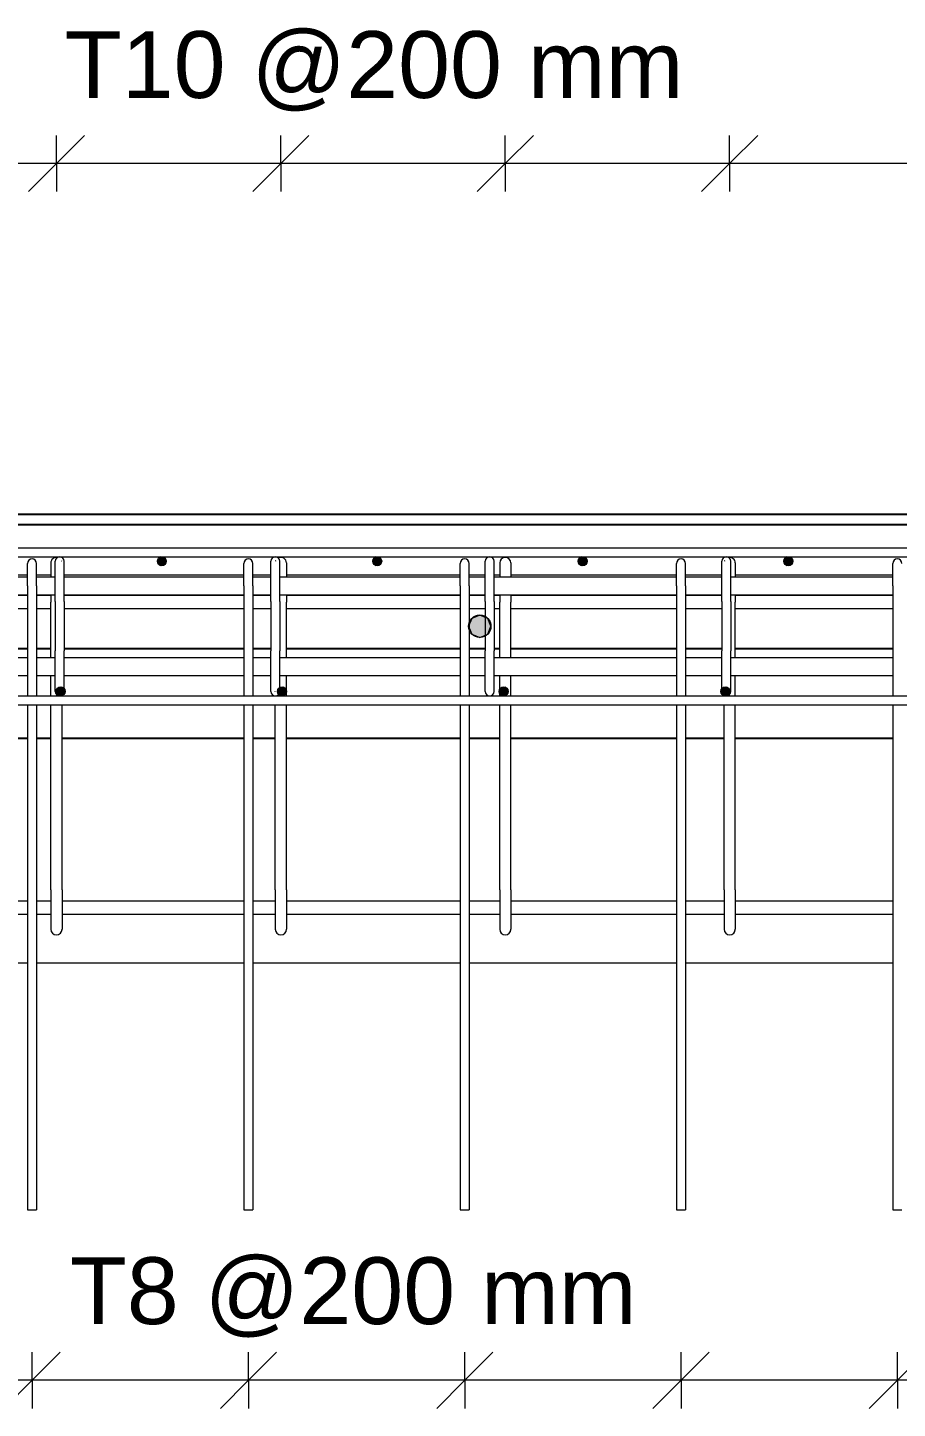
# Model space of a CAD drawing. Header units: millimetres. Extents: x 15401 to 36280, y -2060 to 13564.
# Drawn here: x 29583 to 30357, y 12317 to 13547 of the extents above; entities that cross this region are included whole.
import ezdxf

# ---------------------------------------------------------------- set-up
doc = ezdxf.new("R2010")
doc.units = ezdxf.units.MM
for name, color, linetype, lineweight in [('A-ANNO-DIMS', 211, 'Continuous', 9), ('A-ANNO-DIMS-25', 211, 'Continuous', 9), ('A-WALL', 113, 'Continuous', 25), ('S-BEAM', 12, 'Continuous', 18), ('S-RBAR', 171, 'Continuous', 18), ('S-RBAR-IDEN', 171, 'Continuous', 9)]:
    doc.layers.add(name, color=color, linetype=linetype, lineweight=lineweight)
doc.styles.add('Arial_2', font='arial.ttf', dxfattribs={"height": 59.53125})
doc.styles.add('Nirmala UI Semilight', font='NirmalaS.ttf', dxfattribs={"width": 0.8, "height": 100})
doc.dimstyles.new('Arrow_Filled_-_2_5_NI_UI_2', dxfattribs={"dimscale": 304.8, "dimtxt": 65.460247, "dimasz": 0.164042, "dimexe": 0.082021, "dimexo": 0.0625, "dimgap": 0.082021, "dimtad": 1, "dimdec": 4, "dimzin": 0, "dimdsep": 46, "dimtxsty": 'Nirmala UI Semilight', "dimblk1": 'OBLIQUE', "dimblk2": 'OBLIQUE', "dimsah": 1, "dimcen": 0.09, "dimazin": 0, "dimtfac": 1, "dimtdec": 4, "dimtix": 1, "dimtmove": 0, "dimatfit": 3, "dimfxl": 0.082021, "dimfxlon": 1, "dimtvp": 1, "dimtolj": 1, "dimtzin": 0, "dimarcsym": 2})
doc.dimstyles.new('Arrow_Filled_-_2_5_NI_UI_3', dxfattribs={"dimscale": 304.8, "dimtxt": 65.460247, "dimasz": 0.164042, "dimexe": 0.082021, "dimexo": 0.0625, "dimgap": 0.082021, "dimtad": 1, "dimdec": 4, "dimzin": 0, "dimdsep": 46, "dimtxsty": 'Arial_2', "dimblk1": 'OBLIQUE', "dimblk2": 'OBLIQUE', "dimsah": 1, "dimcen": 0.09, "dimazin": 0, "dimtfac": 1, "dimtdec": 4, "dimtix": 1, "dimtmove": 0, "dimatfit": 3, "dimfxl": 0.082021, "dimfxlon": 1, "dimtvp": 1, "dimtolj": 1, "dimtzin": 0, "dimarcsym": 2})

# ---------------------------------------------------------------- blocks, each defined once
blk = doc.blocks.new('M_Rectangular Corbel - M_Rectangular Corbel-1451328-Elevation Top 1')
at = {"layer": 'S-BEAM'}
for p, q in [((18799.5, 12713.8), (18984.2, 12713.8)), ((18992.2, 12713.8), (19177, 12713.8)), ((19185, 12713.8), (19369.7, 12713.8)), ((19377.7, 12713.8), (19562.4, 12713.8)), ((19570.4, 12713.8), (19755.1, 12713.8))]:
    blk.add_line(p, q, dxfattribs=at)
blk = doc.blocks.new('DIMBLOCK149-Elevation Top 1')
at = {"layer": 'A-ANNO-DIMS-25'}
for p, q in [((30357.4, 12341.7), (30382.4, 12366.7)), ((30357.4, 12341.7), (30357.4, 12366.7)), ((30550.2, 12341.7), (30575.2, 12366.7)), ((30550.2, 12341.7), (30550.2, 12366.7)), ((30357.4, 12341.7), (30332.4, 12316.7)), ((30550.2, 12341.7), (30357.4, 12341.7)), ((30357.4, 12341.7), (30357.4, 12316.7)), ((30550.2, 12341.7), (30525.2, 12316.7)), ((30550.2, 12341.7), (30550.2, 12316.7))]:
    blk.add_line(p, q, dxfattribs=at)
blk = doc.blocks.new('_Oblique')
at = {"color": 0, "linetype": 'ByBlock', "lineweight": -2}
blk.add_line((-0.5, -0.5), (0.5, 0.5), dxfattribs=at)
blk = doc.blocks.new('DIMBLOCK150-Elevation Top 1')
at = {"layer": 'A-ANNO-DIMS-25'}
for p, q in [((30164.7, 12341.7), (30189.7, 12366.7)), ((30164.7, 12341.7), (30164.7, 12366.7)), ((30357.4, 12341.7), (30382.4, 12366.7)), ((30357.4, 12341.7), (30357.4, 12366.7)), ((30164.7, 12341.7), (30139.7, 12316.7)), ((30357.4, 12341.7), (30164.7, 12341.7)), ((30164.7, 12341.7), (30164.7, 12316.7)), ((30357.4, 12341.7), (30332.4, 12316.7)), ((30357.4, 12341.7), (30357.4, 12316.7))]:
    blk.add_line(p, q, dxfattribs=at)
blk = doc.blocks.new('DIMBLOCK151-Elevation Top 1')
at = {"layer": 'A-ANNO-DIMS-25'}
for p, q in [((29972, 12341.7), (29997, 12366.7)), ((29972, 12341.7), (29972, 12366.7)), ((30164.7, 12341.7), (30189.7, 12366.7)), ((30164.7, 12341.7), (30164.7, 12366.7)), ((29972, 12341.7), (29947, 12316.7)), ((30164.7, 12341.7), (29972, 12341.7)), ((29972, 12341.7), (29972, 12316.7)), ((30164.7, 12341.7), (30139.7, 12316.7)), ((30164.7, 12341.7), (30164.7, 12316.7))]:
    blk.add_line(p, q, dxfattribs=at)
blk = doc.blocks.new('DIMBLOCK152-Elevation Top 1')
at = {"layer": 'A-ANNO-DIMS-25'}
for p, q in [((29779.3, 12341.7), (29804.3, 12366.7)), ((29779.3, 12341.7), (29779.3, 12366.7)), ((29972, 12341.7), (29997, 12366.7)), ((29972, 12341.7), (29972, 12366.7)), ((29779.3, 12341.7), (29754.3, 12316.7)), ((29972, 12341.7), (29779.3, 12341.7)), ((29779.3, 12341.7), (29779.3, 12316.7)), ((29972, 12341.7), (29947, 12316.7)), ((29972, 12341.7), (29972, 12316.7))]:
    blk.add_line(p, q, dxfattribs=at)
blk = doc.blocks.new('DIMBLOCK153-Elevation Top 1')
at = {"layer": 'A-ANNO-DIMS-25'}
for p, q in [((29586.5, 12341.7), (29611.5, 12366.7)), ((29586.5, 12341.7), (29586.5, 12366.7)), ((29779.3, 12341.7), (29804.3, 12366.7)), ((29779.3, 12341.7), (29779.3, 12366.7)), ((29586.5, 12341.7), (29561.5, 12316.7)), ((29779.3, 12341.7), (29586.5, 12341.7)), ((29586.5, 12341.7), (29586.5, 12316.7)), ((29779.3, 12341.7), (29754.3, 12316.7)), ((29779.3, 12341.7), (29779.3, 12316.7))]:
    blk.add_line(p, q, dxfattribs=at)
blk = doc.blocks.new('DIMBLOCK154-Elevation Top 1')
at = {"layer": 'A-ANNO-DIMS-25'}
for p, q in [((29393.8, 12341.7), (29418.8, 12366.7)), ((29393.8, 12341.7), (29393.8, 12366.7)), ((29586.5, 12341.7), (29611.5, 12366.7)), ((29586.5, 12341.7), (29586.5, 12366.7)), ((29393.8, 12341.7), (29368.8, 12316.7)), ((29586.5, 12341.7), (29393.8, 12341.7)), ((29393.8, 12341.7), (29393.8, 12316.7)), ((29586.5, 12341.7), (29561.5, 12316.7)), ((29586.5, 12341.7), (29586.5, 12316.7))]:
    blk.add_line(p, q, dxfattribs=at)
blk = doc.blocks.new('DIMBLOCK157-Elevation Top 1')
at = {"layer": 'A-ANNO-DIMS-25'}
for p, q in [((29008.4, 12341.7), (29033.4, 12366.7)), ((29008.4, 12341.7), (29008.4, 12366.7)), ((29201.1, 12341.7), (29226.1, 12366.7)), ((29201.1, 12341.7), (29201.1, 12366.7)), ((29393.8, 12341.7), (29418.8, 12366.7)), ((29393.8, 12341.7), (29393.8, 12366.7)), ((29586.5, 12341.7), (29611.5, 12366.7)), ((29586.5, 12341.7), (29586.5, 12366.7)), ((29779.3, 12341.7), (29804.3, 12366.7)), ((29779.3, 12341.7), (29779.3, 12366.7)), ((29972, 12341.7), (29997, 12366.7)), ((29972, 12341.7), (29972, 12366.7)), ((30164.7, 12341.7), (30189.7, 12366.7)), ((30164.7, 12341.7), (30164.7, 12366.7)), ((30357.4, 12341.7), (30382.4, 12366.7)), ((30357.4, 12341.7), (30357.4, 12366.7)), ((30550.2, 12341.7), (30575.2, 12366.7)), ((30550.2, 12341.7), (30550.2, 12366.7)), ((30742.9, 12341.7), (30767.9, 12366.7)), ((30742.9, 12341.7), (30742.9, 12366.7)), ((29008.4, 12341.7), (28983.4, 12316.7)), ((30742.9, 12341.7), (29008.4, 12341.7)), ((29201.1, 12341.7), (29008.4, 12341.7)), ((29008.4, 12341.7), (29008.4, 12316.7)), ((29201.1, 12341.7), (29176.1, 12316.7)), ((29393.8, 12341.7), (29201.1, 12341.7)), ((29201.1, 12341.7), (29201.1, 12316.7)), ((29393.8, 12341.7), (29368.8, 12316.7)), ((29586.5, 12341.7), (29393.8, 12341.7)), ((29393.8, 12341.7), (29393.8, 12316.7)), ((29586.5, 12341.7), (29561.5, 12316.7)), ((29779.3, 12341.7), (29586.5, 12341.7)), ((29586.5, 12341.7), (29586.5, 12316.7)), ((29779.3, 12341.7), (29754.3, 12316.7)), ((29972, 12341.7), (29779.3, 12341.7)), ((29779.3, 12341.7), (29779.3, 12316.7)), ((29972, 12341.7), (29947, 12316.7)), ((30164.7, 12341.7), (29972, 12341.7)), ((29972, 12341.7), (29972, 12316.7)), ((30164.7, 12341.7), (30139.7, 12316.7)), ((30357.4, 12341.7), (30164.7, 12341.7)), ((30164.7, 12341.7), (30164.7, 12316.7)), ((30357.4, 12341.7), (30332.4, 12316.7)), ((30550.2, 12341.7), (30357.4, 12341.7)), ((30357.4, 12341.7), (30357.4, 12316.7)), ((30550.2, 12341.7), (30525.2, 12316.7)), ((30742.9, 12341.7), (30550.2, 12341.7)), ((30550.2, 12341.7), (30550.2, 12316.7)), ((30742.9, 12341.7), (30717.9, 12316.7)), ((30742.9, 12341.7), (30742.9, 12316.7))]:
    blk.add_line(p, q, dxfattribs=at)
blk = doc.blocks.new('_None')
blk = doc.blocks.new('DIMBLOCK160-Elevation Top 1')
at = {"layer": 'A-ANNO-DIMS-25'}
for p, q in [((30208, 13426.2), (30233, 13451.2)), ((30208, 13426.2), (30208, 13451.2)), ((30408, 13426.2), (30433, 13451.2)), ((30408, 13426.2), (30408, 13451.2)), ((30208, 13426.2), (30183, 13401.2)), ((30408, 13426.2), (30208, 13426.2)), ((30208, 13426.2), (30208, 13401.2)), ((30408, 13426.2), (30383, 13401.2)), ((30408, 13426.2), (30408, 13401.2))]:
    blk.add_line(p, q, dxfattribs=at)
blk = doc.blocks.new('DIMBLOCK161-Elevation Top 1')
at = {"layer": 'A-ANNO-DIMS-25'}
for p, q in [((30008.1, 13426.2), (30033.1, 13451.2)), ((30008.1, 13426.2), (30008.1, 13451.2)), ((30208, 13426.2), (30233, 13451.2)), ((30208, 13426.2), (30208, 13451.2)), ((30008.1, 13426.2), (29983.1, 13401.2)), ((30208, 13426.2), (30008.1, 13426.2)), ((30008.1, 13426.2), (30008.1, 13401.2)), ((30208, 13426.2), (30183, 13401.2)), ((30208, 13426.2), (30208, 13401.2))]:
    blk.add_line(p, q, dxfattribs=at)
blk = doc.blocks.new('DIMBLOCK162-Elevation Top 1')
at = {"layer": 'A-ANNO-DIMS-25'}
for p, q in [((29808.2, 13426.2), (29833.2, 13451.2)), ((29808.2, 13426.2), (29808.2, 13451.2)), ((30008.1, 13426.2), (30033.1, 13451.2)), ((30008.1, 13426.2), (30008.1, 13451.2)), ((29808.2, 13426.2), (29783.2, 13401.2)), ((30008.1, 13426.2), (29808.2, 13426.2)), ((29808.2, 13426.2), (29808.2, 13401.2)), ((30008.1, 13426.2), (29983.1, 13401.2)), ((30008.1, 13426.2), (30008.1, 13401.2))]:
    blk.add_line(p, q, dxfattribs=at)
blk = doc.blocks.new('DIMBLOCK163-Elevation Top 1')
at = {"layer": 'A-ANNO-DIMS-25'}
for p, q in [((29608.2, 13426.2), (29633.2, 13451.2)), ((29608.2, 13426.2), (29608.2, 13451.2)), ((29808.2, 13426.2), (29833.2, 13451.2)), ((29808.2, 13426.2), (29808.2, 13451.2)), ((29608.2, 13426.2), (29583.2, 13401.2)), ((29808.2, 13426.2), (29608.2, 13426.2)), ((29608.2, 13426.2), (29608.2, 13401.2)), ((29808.2, 13426.2), (29783.2, 13401.2)), ((29808.2, 13426.2), (29808.2, 13401.2))]:
    blk.add_line(p, q, dxfattribs=at)
blk = doc.blocks.new('DIMBLOCK164-Elevation Top 1')
at = {"layer": 'A-ANNO-DIMS-25'}
for p, q in [((29408.3, 13426.2), (29433.3, 13451.2)), ((29408.3, 13426.2), (29408.3, 13451.2)), ((29608.2, 13426.2), (29633.2, 13451.2)), ((29608.2, 13426.2), (29608.2, 13451.2)), ((29408.3, 13426.2), (29383.3, 13401.2)), ((29608.2, 13426.2), (29408.3, 13426.2)), ((29408.3, 13426.2), (29408.3, 13401.2)), ((29608.2, 13426.2), (29583.2, 13401.2)), ((29608.2, 13426.2), (29608.2, 13401.2))]:
    blk.add_line(p, q, dxfattribs=at)
blk = doc.blocks.new('DIMBLOCK167-Elevation Top 1')
at = {"layer": 'A-ANNO-DIMS-25'}
for p, q in [((29008.4, 13426.2), (29033.4, 13451.2)), ((29008.4, 13426.2), (29008.4, 13451.2)), ((29208.3, 13426.2), (29233.3, 13451.2)), ((29208.3, 13426.2), (29208.3, 13451.2)), ((29408.3, 13426.2), (29433.3, 13451.2)), ((29408.3, 13426.2), (29408.3, 13451.2)), ((29608.2, 13426.2), (29633.2, 13451.2)), ((29608.2, 13426.2), (29608.2, 13451.2)), ((29808.2, 13426.2), (29833.2, 13451.2)), ((29808.2, 13426.2), (29808.2, 13451.2)), ((30008.1, 13426.2), (30033.1, 13451.2)), ((30008.1, 13426.2), (30008.1, 13451.2)), ((30208, 13426.2), (30233, 13451.2)), ((30208, 13426.2), (30208, 13451.2)), ((30408, 13426.2), (30433, 13451.2)), ((30408, 13426.2), (30408, 13451.2)), ((30607.9, 13426.2), (30632.9, 13451.2)), ((30607.9, 13426.2), (30607.9, 13451.2)), ((30807.9, 13426.2), (30832.9, 13451.2)), ((30807.9, 13426.2), (30807.9, 13451.2)), ((29008.4, 13426.2), (28983.4, 13401.2)), ((30807.9, 13426.2), (29008.4, 13426.2)), ((29208.3, 13426.2), (29008.4, 13426.2)), ((29008.4, 13426.2), (29008.4, 13401.2)), ((29208.3, 13426.2), (29183.3, 13401.2)), ((29408.3, 13426.2), (29208.3, 13426.2)), ((29208.3, 13426.2), (29208.3, 13401.2)), ((29408.3, 13426.2), (29383.3, 13401.2)), ((29608.2, 13426.2), (29408.3, 13426.2)), ((29408.3, 13426.2), (29408.3, 13401.2)), ((29608.2, 13426.2), (29583.2, 13401.2)), ((29808.2, 13426.2), (29608.2, 13426.2)), ((29608.2, 13426.2), (29608.2, 13401.2)), ((29808.2, 13426.2), (29783.2, 13401.2)), ((30008.1, 13426.2), (29808.2, 13426.2)), ((29808.2, 13426.2), (29808.2, 13401.2)), ((30008.1, 13426.2), (29983.1, 13401.2)), ((30208, 13426.2), (30008.1, 13426.2)), ((30008.1, 13426.2), (30008.1, 13401.2)), ((30208, 13426.2), (30183, 13401.2)), ((30408, 13426.2), (30208, 13426.2)), ((30208, 13426.2), (30208, 13401.2)), ((30408, 13426.2), (30383, 13401.2)), ((30607.9, 13426.2), (30408, 13426.2)), ((30408, 13426.2), (30408, 13401.2)), ((30607.9, 13426.2), (30582.9, 13401.2)), ((30807.9, 13426.2), (30607.9, 13426.2)), ((30607.9, 13426.2), (30607.9, 13401.2)), ((30807.9, 13426.2), (30782.9, 13401.2)), ((30807.9, 13426.2), (30807.9, 13401.2))]:
    blk.add_line(p, q, dxfattribs=at)

msp = doc.modelspace()

# ---------------------------------------------------------------- hatches: boundary and pattern name
at = {"layer": 'S-RBAR'}
h = msp.add_hatch(color=256, dxfattribs=at)
edge = h.paths.add_edge_path()
edge.add_arc((29702.11347, 13071.80383), 4, 0, 360)
for points in [[(29700.8774, 13067.9996), (29705.34954, 13069.45269), (29705.34954, 13074.15497), (29700.8774, 13075.60806), (29698.11347, 13071.80383)], [(29892.74862, 13067.9996), (29897.22076, 13069.45269), (29897.22076, 13074.15497), (29892.74862, 13075.60806), (29889.98469, 13071.80383)], [(30075.86985, 13067.9996), (30080.34198, 13069.45269), (30080.34198, 13074.15497), (30075.86985, 13075.60806), (30073.10591, 13071.80383)], [(30258.99107, 13067.9996), (30263.4632, 13069.45269), (30263.4632, 13074.15497), (30258.99107, 13075.60806), (30256.22713, 13071.80383)], [(29985.37655, 13003.80383), (29992.44761, 13006.73276), (29995.37655, 13013.80383), (29992.44761, 13020.8749), (29985.37655, 13023.80383), (29978.30548, 13020.8749), (29975.37655, 13013.80383), (29978.30548, 13006.73276)], [(29613.11129, 12951.9996), (29615.87523, 12955.80383), (29613.11129, 12959.60806), (29608.63916, 12958.15497), (29608.63916, 12953.45269)], [(29810.52624, 12951.9996), (29813.29017, 12955.80383), (29810.52624, 12959.60806), (29806.0541, 12958.15497), (29806.0541, 12953.45269)], [(30007.94119, 12951.9996), (30010.70512, 12955.80383), (30007.94119, 12959.60806), (30003.46905, 12958.15497), (30003.46905, 12953.45269)], [(30205.35613, 12951.9996), (30208.12006, 12955.80383), (30205.35613, 12959.60806), (30200.884, 12958.15497), (30200.884, 12953.45269)]]:
    msp.add_hatch(color=256, dxfattribs=at).paths.add_polyline_path(points)
h = msp.add_hatch(color=256, dxfattribs=at)
edge = h.paths.add_edge_path()
edge.add_arc((29893.98469, 13071.80383), 4, 0, 360)
h = msp.add_hatch(color=256, dxfattribs=at)
edge = h.paths.add_edge_path()
edge.add_arc((30077.10591, 13071.80383), 4, 0, 360)
h = msp.add_hatch(color=256, dxfattribs=at)
edge = h.paths.add_edge_path()
edge.add_arc((30260.22713, 13071.80383), 4, 0, 360)
h = msp.add_hatch(color=256, dxfattribs=at)
edge = h.paths.add_edge_path()
edge.add_arc((29985.37655, 13013.80383), 10, 0, 360)
h = msp.add_hatch(color=256, dxfattribs=at)
edge = h.paths.add_edge_path()
edge.add_arc((29611.87523, 12955.80383), 4, 0, 360)
h = msp.add_hatch(color=256, dxfattribs=at)
edge = h.paths.add_edge_path()
edge.add_arc((29809.29017, 12955.80383), 4, 0, 360)
h = msp.add_hatch(color=256, dxfattribs=at)
edge = h.paths.add_edge_path()
edge.add_arc((30006.70512, 12955.80383), 4, 0, 360)
h = msp.add_hatch(color=256, dxfattribs=at)
edge = h.paths.add_edge_path()
edge.add_arc((30204.12006, 12955.80383), 4, 0, 360)

# ---------------------------------------------------------------- linework, layer by layer
at = {"layer": 'A-WALL'}
for p, q in [((28918.37913, 13113.80383), (31052.87396, 13113.80383)), ((31062.42407, 13104.25373), (28908.82903, 13104.25373)), ((29582.54321, 12993.79178), (29420.55712, 12993.79178)), ((29603.21509, 12993.79178), (29590.54321, 12993.79178)), ((29775.26544, 12993.79178), (29615.16448, 12993.79178)), ((29799.27183, 12993.79178), (29783.26544, 12993.79178)), ((29967.98766, 12993.79178), (29813.15866, 12993.79178)), ((29990.12918, 12993.79178), (29975.98766, 12993.79178)), ((30003.10224, 12993.79178), (29998.12918, 12993.79178)), ((30160.70988, 12993.79178), (30013.10224, 12993.79178)), ((30200.98654, 12993.79178), (30168.70988, 12993.79178)), ((30353.4321, 12993.79178), (30213.04582, 12993.79178)), ((29582.54321, 12913.80383), (29413.27151, 12913.80383)), ((29603.21509, 12913.80383), (29590.54321, 12913.80383)), ((29775.26544, 12913.80383), (29613.21509, 12913.80383)), ((29803.15866, 12913.80383), (29783.26544, 12913.80383)), ((29967.98766, 12913.80383), (29813.15866, 12913.80383)), ((30003.10224, 12913.80383), (29975.98766, 12913.80383)), ((30160.70988, 12913.80383), (30013.10224, 12913.80383)), ((30203.04582, 12913.80383), (30168.70988, 12913.80383)), ((30353.4321, 12913.80383), (30213.04582, 12913.80383))]:
    msp.add_line(p, q, dxfattribs=at)
at = {"layer": 'S-RBAR'}
for p, q in [((28938.37859, 13083.80383), (31033.81032, 13083.80383)), ((28938.37859, 13075.80383), (31033.81032, 13075.80383)), ((29607.16448, 13035.80383), (29607.16448, 13071.80383)), ((29615.16448, 13035.80383), (29615.16448, 13071.80383)), ((29700.8774, 13075.60806), (29698.11347, 13071.80383)), ((29698.11347, 13071.80383), (29700.8774, 13067.9996)), ((29705.34954, 13074.15497), (29700.8774, 13075.60806)), ((29705.34954, 13069.45269), (29705.34954, 13074.15497)), ((29799.27183, 13035.80383), (29799.27183, 13071.80383)), ((29807.27183, 13035.80383), (29807.27183, 13071.80383)), ((29892.74862, 13075.60806), (29889.98469, 13071.80383)), ((29889.98469, 13071.80383), (29892.74862, 13067.9996)), ((29897.22076, 13074.15497), (29892.74862, 13075.60806)), ((29897.22076, 13069.45269), (29897.22076, 13074.15497)), ((29990.12918, 13035.80383), (29990.12918, 13071.80383)), ((29998.12918, 13035.80383), (29998.12918, 13071.80383)), ((30075.86985, 13075.60806), (30073.10591, 13071.80383)), ((30073.10591, 13071.80383), (30075.86985, 13067.9996)), ((30080.34198, 13074.15497), (30075.86985, 13075.60806)), ((30080.34198, 13069.45269), (30080.34198, 13074.15497)), ((30200.98654, 13035.80383), (30200.98654, 13071.80383)), ((30208.98654, 13035.80383), (30208.98654, 13071.80383)), ((30258.99107, 13075.60806), (30256.22713, 13071.80383)), ((30256.22713, 13071.80383), (30258.99107, 13067.9996)), ((30263.4632, 13074.15497), (30258.99107, 13075.60806)), ((30263.4632, 13069.45269), (30263.4632, 13074.15497)), ((29420.55712, 13059.80383), (29582.54321, 13059.80383)), ((29582.54321, 13049.80383), (29582.54321, 13069.80383)), ((29590.54321, 13049.80383), (29590.54321, 13069.80383)), ((29590.54321, 13059.80383), (29603.21509, 13059.80383)), ((29603.21509, 13070.21367), (29603.21509, 13057.9114)), ((29615.16448, 13059.80383), (29775.26544, 13059.80383)), ((29700.8774, 13067.9996), (29705.34954, 13069.45269)), ((29775.26544, 13049.80383), (29775.26544, 13069.80383)), ((29783.26544, 13049.80383), (29783.26544, 13069.80383)), ((29783.26544, 13059.80383), (29799.27183, 13059.80383)), ((29813.15866, 13070.21367), (29813.15866, 13057.9114)), ((29813.15866, 13059.80383), (29967.98766, 13059.80383)), ((29892.74862, 13067.9996), (29897.22076, 13069.45269)), ((29967.98766, 13049.80383), (29967.98766, 13069.80383)), ((29975.98766, 13049.80383), (29975.98766, 13069.80383)), ((29975.98766, 13059.80383), (29990.12918, 13059.80383)), ((29998.12918, 13059.80383), (30003.10224, 13059.80383)), ((30003.10224, 13070.21367), (30003.10224, 13057.9114)), ((30013.10224, 13070.21367), (30013.10224, 13057.9114)), ((30013.10224, 13059.80383), (30160.70988, 13059.80383)), ((30075.86985, 13067.9996), (30080.34198, 13069.45269)), ((30160.70988, 13049.80383), (30160.70988, 13069.80383)), ((30168.70988, 13049.80383), (30168.70988, 13069.80383)), ((30168.70988, 13059.80383), (30200.98654, 13059.80383)), ((30213.04582, 13070.21367), (30213.04582, 13057.9114)), ((30213.04582, 13059.80383), (30353.4321, 13059.80383)), ((30258.99107, 13067.9996), (30263.4632, 13069.45269)), ((30353.4321, 13049.80383), (30353.4321, 13069.80383)), ((29420.55712, 13057.75352), (29582.54321, 13057.75352)), ((29582.54321, 13049.80383), (29582.54321, 12951.80383)), ((29590.54321, 13057.75352), (29607.16448, 13057.75352)), ((29590.54321, 13049.80383), (29590.54321, 12951.80383)), ((29615.16448, 13057.75352), (29775.26544, 13057.75352)), ((29775.26544, 13049.80383), (29775.26544, 12951.80383)), ((29783.26544, 13057.75352), (29799.27183, 13057.75352)), ((29783.26544, 13049.80383), (29783.26544, 12951.80383)), ((29807.27183, 13057.75352), (29967.98766, 13057.75352)), ((29967.98766, 13049.80383), (29967.98766, 12951.80383)), ((29975.98766, 13057.75352), (29990.12918, 13057.75352)), ((29975.98766, 13049.80383), (29975.98766, 12951.80383)), ((29998.12918, 13057.75352), (30160.70988, 13057.75352)), ((30160.70988, 13049.80383), (30160.70988, 12951.80383)), ((30168.70988, 13057.75352), (30200.98654, 13057.75352)), ((30168.70988, 13049.80383), (30168.70988, 12951.80383)), ((30208.98654, 13057.75352), (30353.4321, 13057.75352)), ((30353.4321, 13049.80383), (30353.4321, 12951.80383)), ((29420.55712, 13041.75352), (29582.54321, 13041.75352)), ((29420.55712, 13041.51962), (29582.54321, 13041.51962)), ((29420.55712, 13041.51962), (29582.54321, 13041.51962)), ((29590.54321, 13041.75352), (29607.16448, 13041.75352)), ((29590.54321, 13041.51962), (29603.21509, 13041.51962)), ((29590.54321, 13041.51962), (29603.21509, 13041.51962)), ((29603.21509, 13041.78951), (29603.21509, 13035.21367)), ((29603.21509, 12985.9235), (29603.21509, 13035.21367)), ((29607.16448, 13035.80383), (29607.16448, 12991.80383)), ((29615.16448, 13041.75352), (29775.26544, 13041.75352)), ((29615.16448, 13041.51962), (29775.26544, 13041.51962)), ((29615.16448, 13041.51962), (29775.26544, 13041.51962)), ((29615.16448, 13035.80383), (29615.16448, 12991.80383)), ((29783.26544, 13041.75352), (29799.27183, 13041.75352)), ((29783.26544, 13041.51962), (29799.27183, 13041.51962)), ((29783.26544, 13041.51962), (29799.27183, 13041.51962)), ((29799.27183, 13035.80383), (29799.27183, 12991.80383)), ((29807.27183, 13041.75352), (29967.98766, 13041.75352)), ((29807.27183, 13035.80383), (29807.27183, 12991.80383)), ((29813.15866, 13041.78951), (29813.15866, 13035.21367)), ((29813.15866, 13041.51962), (29967.98766, 13041.51962)), ((29813.15866, 13041.51962), (29967.98766, 13041.51962)), ((29813.15866, 12985.9235), (29813.15866, 13035.21367)), ((29975.98766, 13041.75352), (29990.12918, 13041.75352)), ((29975.98766, 13041.51962), (29990.12918, 13041.51962)), ((29975.98766, 13041.51962), (29990.12918, 13041.51962)), ((29990.12918, 13035.80383), (29990.12918, 12991.80383)), ((29998.12918, 13041.75352), (30160.70988, 13041.75352)), ((29998.12918, 13041.51962), (30003.10224, 13041.51962)), ((29998.12918, 13041.51962), (30003.10224, 13041.51962)), ((29998.12918, 13035.80383), (29998.12918, 12991.80383)), ((30003.10224, 13041.78951), (30003.10224, 13035.21367)), ((30003.10224, 12985.9235), (30003.10224, 13035.21367)), ((30013.10224, 13041.78951), (30013.10224, 13035.21367)), ((30013.10224, 13041.51962), (30160.70988, 13041.51962)), ((30013.10224, 13041.51962), (30160.70988, 13041.51962)), ((30013.10224, 12985.9235), (30013.10224, 13035.21367)), ((30168.70988, 13041.75352), (30200.98654, 13041.75352)), ((30168.70988, 13041.51962), (30200.98654, 13041.51962)), ((30168.70988, 13041.51962), (30200.98654, 13041.51962)), ((30200.98654, 13035.80383), (30200.98654, 12991.80383)), ((30208.98654, 13041.75352), (30353.4321, 13041.75352)), ((30208.98654, 13035.80383), (30208.98654, 12991.80383)), ((30213.04582, 13041.78951), (30213.04582, 13035.21367)), ((30213.04582, 13041.51962), (30353.4321, 13041.51962)), ((30213.04582, 13041.51962), (30353.4321, 13041.51962)), ((30213.04582, 12985.9235), (30213.04582, 13035.21367)), ((29420.55712, 13029.51962), (29582.54321, 13029.51962)), ((29420.55712, 13029.51962), (29582.54321, 13029.51962)), ((29590.54321, 13029.51962), (29603.21509, 13029.51962)), ((29590.54321, 13029.51962), (29603.21509, 13029.51962)), ((29615.16448, 13029.51962), (29775.26544, 13029.51962)), ((29615.16448, 13029.51962), (29775.26544, 13029.51962)), ((29783.26544, 13029.51962), (29799.27183, 13029.51962)), ((29783.26544, 13029.51962), (29799.27183, 13029.51962)), ((29813.15866, 13029.51962), (29967.98766, 13029.51962)), ((29813.15866, 13029.51962), (29967.98766, 13029.51962)), ((29975.98766, 13029.51962), (29990.12918, 13029.51962)), ((29975.98766, 13029.51962), (29990.12918, 13029.51962)), ((29985.37655, 13023.80383), (29978.30548, 13020.8749)), ((29992.44761, 13020.8749), (29985.37655, 13023.80383)), ((29998.12918, 13029.51962), (30003.10224, 13029.51962)), ((29998.12918, 13029.51962), (30003.10224, 13029.51962)), ((30013.10224, 13029.51962), (30160.70988, 13029.51962)), ((30013.10224, 13029.51962), (30160.70988, 13029.51962)), ((30168.70988, 13029.51962), (30200.98654, 13029.51962)), ((30168.70988, 13029.51962), (30200.98654, 13029.51962)), ((30213.04582, 13029.51962), (30353.4321, 13029.51962)), ((30213.04582, 13029.51962), (30353.4321, 13029.51962)), ((29978.30548, 13020.8749), (29975.37655, 13013.80383)), ((29975.37655, 13013.80383), (29978.30548, 13006.73276)), ((29995.37655, 13013.80383), (29992.44761, 13020.8749)), ((29992.44761, 13006.73276), (29995.37655, 13013.80383)), ((29978.30548, 13006.73276), (29985.37655, 13003.80383)), ((29985.37655, 13003.80383), (29992.44761, 13006.73276)), ((29420.55712, 12985.9235), (29582.54321, 12985.9235)), ((29590.54321, 12985.9235), (29607.16448, 12985.9235)), ((29607.16448, 12955.80383), (29607.16448, 12991.80383)), ((29615.16448, 12955.80383), (29615.16448, 12991.80383)), ((29615.16448, 12985.9235), (29775.26544, 12985.9235)), ((29783.26544, 12985.9235), (29799.27183, 12985.9235)), ((29799.27183, 12955.80383), (29799.27183, 12991.80383)), ((29807.27183, 12955.80383), (29807.27183, 12991.80383)), ((29807.27183, 12985.9235), (29967.98766, 12985.9235)), ((29975.98766, 12985.9235), (29990.12918, 12985.9235)), ((29990.12918, 12955.80383), (29990.12918, 12991.80383)), ((29998.12918, 12955.80383), (29998.12918, 12991.80383)), ((29998.12918, 12985.9235), (30160.70988, 12985.9235)), ((30168.70988, 12985.9235), (30200.98654, 12985.9235)), ((30200.98654, 12955.80383), (30200.98654, 12991.80383)), ((30208.98654, 12955.80383), (30208.98654, 12991.80383)), ((30208.98654, 12985.9235), (30353.4321, 12985.9235)), ((29420.55712, 12969.9235), (29582.54321, 12969.9235)), ((29590.54321, 12969.9235), (29607.16448, 12969.9235)), ((29603.21509, 12951.80383), (29603.21509, 12969.9235)), ((29615.16448, 12969.9235), (29775.26544, 12969.9235)), ((29783.26544, 12969.9235), (29799.27183, 12969.9235)), ((29807.27183, 12969.9235), (29967.98766, 12969.9235)), ((29813.15866, 12951.80383), (29813.15866, 12969.9235)), ((29975.98766, 12969.9235), (29990.12918, 12969.9235)), ((29998.12918, 12969.9235), (30160.70988, 12969.9235)), ((30003.10224, 12951.80383), (30003.10224, 12969.9235)), ((30013.10224, 12951.80383), (30013.10224, 12969.9235)), ((30168.70988, 12969.9235), (30200.98654, 12969.9235)), ((30208.98654, 12969.9235), (30353.4321, 12969.9235)), ((30213.04582, 12951.80383), (30213.04582, 12969.9235)), ((28978.37859, 12951.80383), (31032.87655, 12951.80383)), ((29613.11129, 12959.60806), (29608.63916, 12958.15497)), ((29608.63916, 12958.15497), (29608.63916, 12953.45269)), ((29608.63916, 12953.45269), (29613.11129, 12951.9996)), ((29615.87523, 12955.80383), (29613.11129, 12959.60806)), ((29613.11129, 12951.9996), (29615.87523, 12955.80383)), ((29613.21509, 12951.80383), (29613.21509, 12952.39034)), ((29803.15866, 12955.26232), (29803.15866, 12955.80383)), ((29810.52624, 12959.60806), (29806.0541, 12958.15497)), ((29806.0541, 12958.15497), (29806.0541, 12953.45269)), ((29806.0541, 12953.45269), (29810.52624, 12951.9996)), ((29813.29017, 12955.80383), (29810.52624, 12959.60806)), ((29810.52624, 12951.9996), (29813.29017, 12955.80383)), ((30007.94119, 12959.60806), (30003.46905, 12958.15497)), ((30003.46905, 12958.15497), (30003.46905, 12953.45269)), ((30003.46905, 12953.45269), (30007.94119, 12951.9996)), ((30010.70512, 12955.80383), (30007.94119, 12959.60806)), ((30007.94119, 12951.9996), (30010.70512, 12955.80383)), ((30205.35613, 12959.60806), (30200.884, 12958.15497)), ((30200.884, 12958.15497), (30200.884, 12953.45269)), ((30200.884, 12953.45269), (30205.35613, 12951.9996)), ((30203.04582, 12955.02172), (30203.04582, 12955.80383)), ((30203.04582, 12951.80383), (30203.04582, 12952.31517)), ((30208.12006, 12955.80383), (30205.35613, 12959.60806)), ((30205.35613, 12951.9996), (30208.12006, 12955.80383)), ((28978.37859, 12943.80383), (31032.87655, 12943.80383)), ((29582.54321, 12943.80383), (29582.54321, 12493.80383)), ((29590.54321, 12943.80383), (29590.54321, 12493.80383)), ((29603.21509, 12778.80383), (29603.21509, 12943.80383)), ((29613.21509, 12778.80383), (29613.21509, 12943.80383)), ((29775.26544, 12943.80383), (29775.26544, 12493.80383)), ((29783.26544, 12943.80383), (29783.26544, 12493.80383)), ((29803.15866, 12778.80383), (29803.15866, 12943.80383)), ((29813.15866, 12778.80383), (29813.15866, 12943.80383)), ((29967.98766, 12943.80383), (29967.98766, 12493.80383)), ((29975.98766, 12943.80383), (29975.98766, 12493.80383)), ((30003.10224, 12778.80383), (30003.10224, 12943.80383)), ((30013.10224, 12778.80383), (30013.10224, 12943.80383)), ((30160.70988, 12943.80383), (30160.70988, 12493.80383)), ((30168.70988, 12943.80383), (30168.70988, 12493.80383)), ((30203.04582, 12778.80383), (30203.04582, 12943.80383)), ((30213.04582, 12778.80383), (30213.04582, 12943.80383)), ((30353.4321, 12943.80383), (30353.4321, 12493.80383)), ((29603.21509, 12778.80383), (29603.21509, 12743.80383)), ((29613.21509, 12778.80383), (29613.21509, 12743.80383)), ((29803.15866, 12778.80383), (29803.15866, 12743.80383)), ((29813.15866, 12778.80383), (29813.15866, 12743.80383)), ((30003.10224, 12778.80383), (30003.10224, 12743.80383)), ((30013.10224, 12778.80383), (30013.10224, 12743.80383)), ((30203.04582, 12778.80383), (30203.04582, 12743.80383)), ((30213.04582, 12778.80383), (30213.04582, 12743.80383)), ((29413.27151, 12769.1959), (29582.54321, 12769.1959)), ((29590.54321, 12769.1959), (29603.21509, 12769.1959)), ((29613.21509, 12769.1959), (29775.26544, 12769.1959)), ((29783.26544, 12769.1959), (29803.15866, 12769.1959)), ((29813.15866, 12769.1959), (29967.98766, 12769.1959)), ((29975.98766, 12769.1959), (30003.10224, 12769.1959)), ((30013.10224, 12769.1959), (30160.70988, 12769.1959)), ((30168.70988, 12769.1959), (30203.04582, 12769.1959)), ((30213.04582, 12769.1959), (30353.4321, 12769.1959)), ((29413.27151, 12757.1959), (29582.54321, 12757.1959)), ((29590.54321, 12757.1959), (29603.21509, 12757.1959)), ((29613.21509, 12757.1959), (29775.26544, 12757.1959)), ((29783.26544, 12757.1959), (29803.15866, 12757.1959)), ((29813.15866, 12757.1959), (29967.98766, 12757.1959)), ((29975.98766, 12757.1959), (30003.10224, 12757.1959)), ((30013.10224, 12757.1959), (30160.70988, 12757.1959)), ((30168.70988, 12757.1959), (30203.04582, 12757.1959)), ((30213.04582, 12757.1959), (30353.4321, 12757.1959)), ((29582.54321, 12493.80383), (29590.54321, 12493.80383)), ((29775.26544, 12493.80383), (29783.26544, 12493.80383)), ((29967.98766, 12493.80383), (29975.98766, 12493.80383)), ((30160.70988, 12493.80383), (30168.70988, 12493.80383)), ((30353.4321, 12493.80383), (30361.4321, 12493.80383))]:
    msp.add_line(p, q, dxfattribs=at)
for centre, radius in [((29702.11347, 13071.80383), 4), ((29893.98469, 13071.80383), 4), ((30077.10591, 13071.80383), 4), ((30260.22713, 13071.80383), 4), ((29985.37655, 13013.80383), 10), ((29611.87523, 12955.80383), 4), ((29809.29017, 12955.80383), 4), ((30006.70512, 12955.80383), 4), ((30204.12006, 12955.80383), 4)]:
    msp.add_circle(centre, radius, dxfattribs=at)
for centre, radius, start, end in [((29586.54321, 13069.80383), 4, 0, 180), ((29608.21509, 13070.21367), 5, 80.83156991, 180), ((29611.16448, 13071.80383), 4, 0, 180), ((29608.21509, 13070.21367), 5, 18.68273279, 22.56667527), ((29779.26544, 13069.80383), 4, 0, 180), ((29803.27183, 13071.80383), 4, 0, 180), ((29808.15866, 13070.21367), 5, 155.38488732, 161.31726721), ((29808.15866, 13070.21367), 5, 0, 117.03322551), ((29971.98766, 13069.80383), 4, 0, 180), ((29994.12918, 13071.80383), 4, 0, 180), ((30008.10224, 13070.21367), 5, 0, 180), ((30164.70988, 13069.80383), 4, 0, 180), ((30204.98654, 13071.80383), 4, 0, 180), ((30208.04582, 13070.21367), 5, 152.54685313, 161.31726721), ((30208.04582, 13070.21367), 5, 360, 100.29401224), ((30357.4321, 13069.80383), 4, 0, 180), ((29611.16448, 12955.80383), 4, 180, 0), ((29803.27183, 12955.80383), 4, 180, 0), ((29994.12918, 12955.80383), 4, 180, 0), ((30204.98654, 12955.80383), 4, 180, 360), ((29608.21509, 12743.80383), 5, 180, 0), ((29608.21509, 12743.80383), 5, 345, 0), ((29808.15866, 12743.80383), 5, 180, 0), ((29808.15866, 12743.80383), 5, 345, 0), ((30008.10224, 12743.80383), 5, 180, 0), ((30008.10224, 12743.80383), 5, 345, 0), ((30208.04582, 12743.80383), 5, 180, 0), ((30208.04582, 12743.80383), 5, 345, 0)]:
    msp.add_arc(centre, radius, start, end, dxfattribs=at)

# ---------------------------------------------------------------- block references
at = {"layer": 'S-BEAM'}
msp.add_blockref('M_Rectangular Corbel - M_Rectangular Corbel-1451328-Elevation Top 1', (10598.30705, 0), dxfattribs=at)

# ---------------------------------------------------------------- dimensions: what is measured, and where the dimension line sits
at = {"layer": 'A-ANNO-DIMS'}
for base, p1, p2, text, dimstyle, override, picture, middle in [((29008.38436, 13426.16224), (30807.87655, 13401.16224), (29008.38436, 13401.16224), '1799', 'Arrow_Filled_-_2_5_NI_UI_3', {"dimpost": '<>', "dimblk1": 'None', "dimblk2": 'None', "dimsah": 1, "dimfxl": 1799.492187}, 'DIMBLOCK167-Elevation Top 1', (29908.13045, 13481.55729)), ((29408.27151, 13426.16224), (29608.21509, 13401.16224), (29408.27151, 13401.16224), ' ', 'Arrow_Filled_-_2_5_NI_UI_3', {"dimpost": '<>', "dimfxl": 199.943576}, 'DIMBLOCK164-Elevation Top 1', (29508.2433, 13426.16224)), ((29608.21509, 13426.16224), (29808.15866, 13401.16224), (29608.21509, 13401.16224), ' ', 'Arrow_Filled_-_2_5_NI_UI_3', {"dimpost": '<>', "dimfxl": 199.943576}, 'DIMBLOCK163-Elevation Top 1', (29708.18688, 13426.16224)), ((29808.15866, 13426.16224), (30008.10224, 13401.16224), (29808.15866, 13401.16224), ' ', 'Arrow_Filled_-_2_5_NI_UI_3', {"dimpost": '<>', "dimfxl": 199.943576}, 'DIMBLOCK162-Elevation Top 1', (29908.13045, 13426.16224)), ((30008.10224, 13426.16224), (30208.04582, 13401.16224), (30008.10224, 13401.16224), ' ', 'Arrow_Filled_-_2_5_NI_UI_3', {"dimpost": '<>', "dimfxl": 199.943576}, 'DIMBLOCK161-Elevation Top 1', (30108.07403, 13426.16224)), ((30208.04582, 13426.16224), (30407.98939, 13401.16224), (30208.04582, 13401.16224), ' ', 'Arrow_Filled_-_2_5_NI_UI_3', {"dimpost": '<>', "dimfxl": 199.943576}, 'DIMBLOCK160-Elevation Top 1', (30308.01761, 13426.16224)), ((29008.37655, 12341.68384), (30742.87655, 12366.68384), (29008.37655, 12366.68384), '1735', 'Arrow_Filled_-_2_5_NI_UI_2', {"dimpost": '<>', "dimblk1": 'None', "dimblk2": 'None', "dimsah": 1, "dimfxl": 1734.5}, 'DIMBLOCK157-Elevation Top 1', (29875.62655, 12418.67129)), ((29393.82099, 12341.68384), (29586.54321, 12366.68384), (29393.82099, 12366.68384), ' ', 'Arrow_Filled_-_2_5_NI_UI_2', {"dimpost": '<>', "dimfxl": 192.722222}, 'DIMBLOCK154-Elevation Top 1', (29490.1821, 12341.68384)), ((29586.54321, 12341.68384), (29779.26544, 12366.68384), (29586.54321, 12366.68384), ' ', 'Arrow_Filled_-_2_5_NI_UI_2', {"dimpost": '<>', "dimfxl": 192.722222}, 'DIMBLOCK153-Elevation Top 1', (29682.90432, 12341.68384)), ((29779.26544, 12341.68384), (29971.98766, 12366.68384), (29779.26544, 12366.68384), ' ', 'Arrow_Filled_-_2_5_NI_UI_2', {"dimpost": '<>', "dimfxl": 192.722222}, 'DIMBLOCK152-Elevation Top 1', (29875.62655, 12341.68384)), ((29971.98766, 12341.68384), (30164.70988, 12366.68384), (29971.98766, 12366.68384), ' ', 'Arrow_Filled_-_2_5_NI_UI_2', {"dimpost": '<>', "dimfxl": 192.722222}, 'DIMBLOCK151-Elevation Top 1', (30068.34877, 12341.68384)), ((30164.70988, 12341.68384), (30357.4321, 12366.68384), (30164.70988, 12366.68384), ' ', 'Arrow_Filled_-_2_5_NI_UI_2', {"dimpost": '<>', "dimfxl": 192.722222}, 'DIMBLOCK150-Elevation Top 1', (30261.07099, 12341.68384)), ((30357.4321, 12341.68384), (30550.15432, 12366.68384), (30357.4321, 12366.68384), ' ', 'Arrow_Filled_-_2_5_NI_UI_2', {"dimpost": '<>', "dimfxl": 192.722222}, 'DIMBLOCK149-Elevation Top 1', (30453.79321, 12341.68384))]:
    dim = msp.add_linear_dim(base=base, p1=p1, p2=p2, text=text, dimstyle=dimstyle, override=override, dxfattribs=at)
    dim.commit()
    dim.dimension.update_dxf_attribs({"geometry": picture, "text_midpoint": middle})

# ---------------------------------------------------------------- next in the draw order: texts
at = {"layer": 'S-RBAR-IDEN', "char_height": 59.53125, "attachment_point": 1, "style": 'Arial_2', "bg_fill": 3, "box_fill_scale": 0, "bg_fill_color": 256, "bg_fill_true_color": 3254780160, "bg_fill_transparency": 256}
for s, insert, width in [('T10 @200 mm', (29615.5945, 13544.24906), 675.4217187), ('T8 @200 mm', (29620.09709, 12451.33768), 619.3035937)]:
    msp.add_mtext(s, dxfattribs=dict(at, insert=insert, width=width))

doc.saveas('drawing.dxf')
